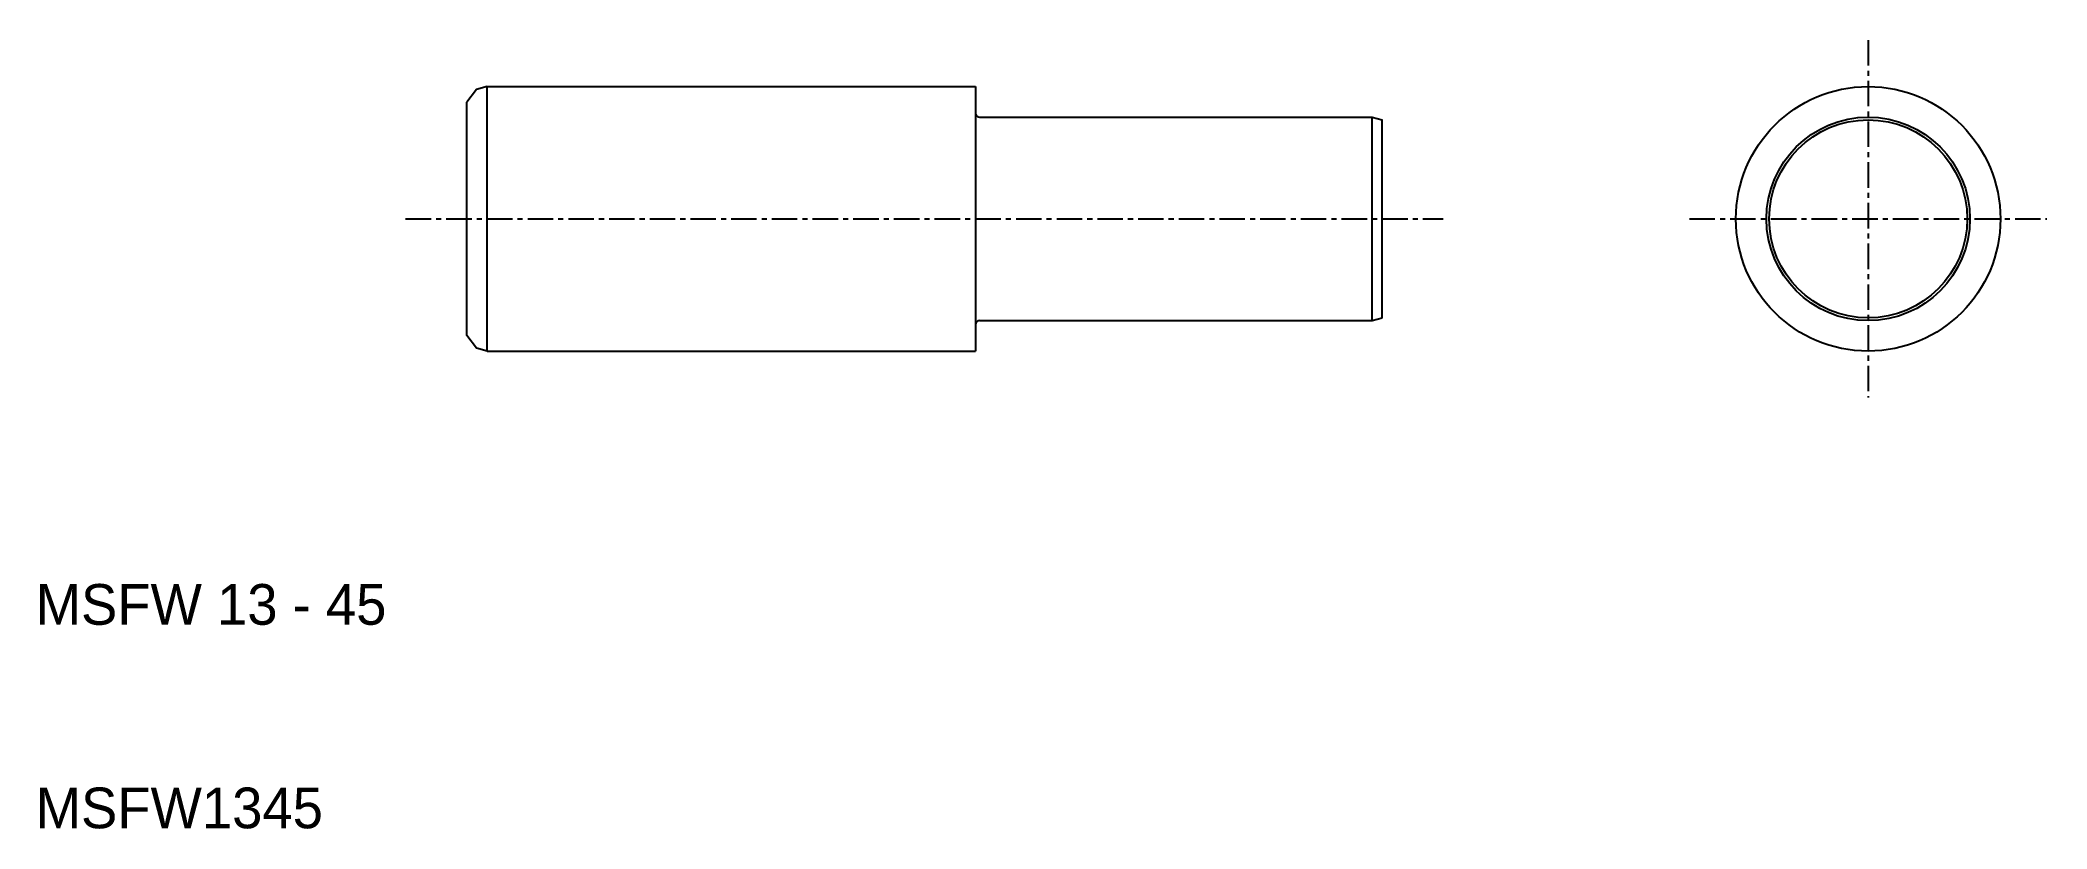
# Model space of a CAD drawing. Extents: x 10.2 to 108.8, y 10 to 48.7.
import ezdxf

# ---------------------------------------------------------------- set-up
doc = ezdxf.new("R2010")
doc.units = 0
doc.linetypes.add('CENTER', pattern=[2, 1.25, -0.25, 0.25, -0.25])
doc.layers.get('0').update_dxf_attribs({"linetype": 'CONTINUOUS'})
doc.layers.add('CENTER', color=1, linetype='CENTER')

msp = doc.modelspace()

# ---------------------------------------------------------------- linework, layer by layer
at = {"color": 7, "linetype": 'CONTINUOUS'}
for p, q in [((32.183, 46.443), (31.666, 46.305)), ((32.183, 33.443), (32.183, 46.443)), ((32.183, 46.443), (56.183, 46.443)), ((56.183, 46.443), (56.183, 33.443)), ((31.666, 46.305), (31.183, 45.675)), ((31.183, 34.211), (31.183, 45.675)), ((56.383, 44.943), (75.683, 44.943)), ((75.683, 34.943), (75.683, 44.943)), ((75.683, 44.943), (76.183, 44.809)), ((76.183, 35.077), (76.183, 44.809)), ((56.383, 34.943), (75.683, 34.943)), ((75.683, 34.943), (76.183, 35.077)), ((31.666, 33.582), (31.183, 34.211)), ((32.183, 33.443), (31.666, 33.582)), ((32.183, 33.443), (56.183, 33.443))]:
    msp.add_line(p, q, dxfattribs=at)
for radius in [6.5, 5, 4.866]:
    msp.add_circle((100.064, 39.943), radius, dxfattribs=at)
for centre, start, end in [((56.383, 45.143), 180, 270), ((56.383, 34.743), 90, 180)]:
    msp.add_arc(centre, 0.2, start, end, dxfattribs=at)
at = {"layer": 'CENTER', "color": 1, "linetype": 'CENTER'}
for p, q in [((100.064, 48.725), (100.064, 31.162)), ((28.183, 39.943), (79.183, 39.943)), ((91.283, 39.943), (108.846, 39.943))]:
    msp.add_line(p, q, dxfattribs=at)

# ---------------------------------------------------------------- texts
at = {"color": 7, "linetype": 'CONTINUOUS'}
for s, p in [('MSFW 13 - 45', (10, 20)), ('MSFW1345', (10, 10))]:
    msp.add_text(s, height=2, dxfattribs=at).set_placement(p)

doc.saveas('drawing.dxf')
